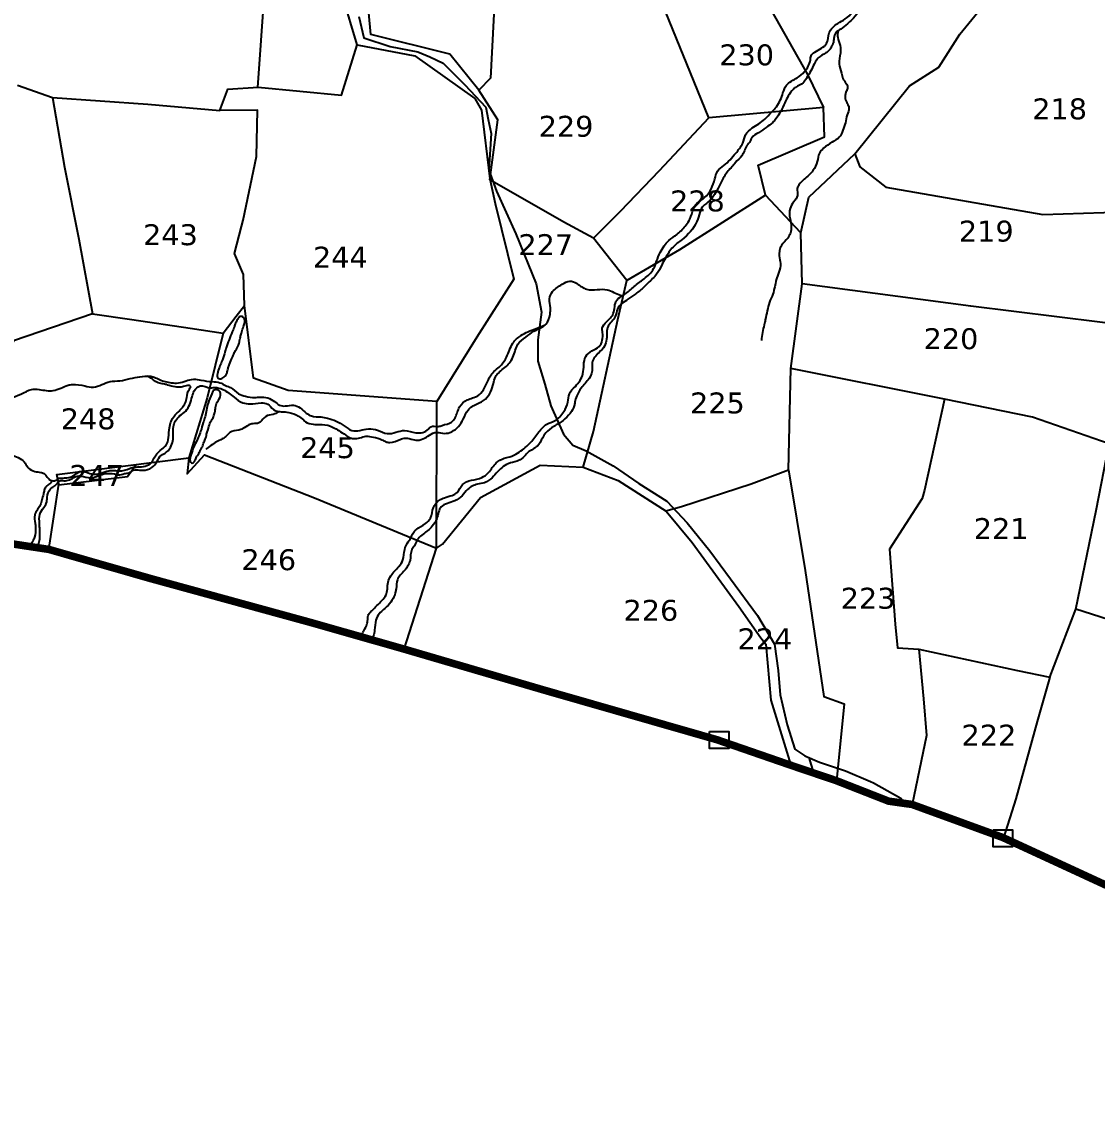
# Model space of a CAD drawing. Header units: inches. Extents: x 749320 to 763590, y 1655511 to 1661473.
# Drawn here: x 756033 to 757169, y 1657532 to 1658690 of the extents above; entities that cross this region are included whole.
import ezdxf
from ezdxf.enums import TextEntityAlignment as Align

# ---------------------------------------------------------------- set-up
doc = ezdxf.new("R2010")
doc.units = ezdxf.units.IN
doc.header["$MEASUREMENT"] = 0
doc.linetypes.add('ACAD_ISO02W100', pattern=[15, 12, -3])
for name, color, linetype in [('PLOT', 7, 'Continuous'), ('PLOT NO', 7, 'Continuous'), ('ROADS', 6, 'Continuous'), ('TANKS-STREAM', 4, 'Continuous'), ('VILLAGE BOUNDRY', 5, 'Continuous'), ('VILLAGE STONES', 240, 'Continuous')]:
    doc.layers.add(name, color=color, linetype=linetype)
doc.styles.get("Standard").update_dxf_attribs({"font": 'verdana_0.ttf'})

msp = doc.modelspace()

# ---------------------------------------------------------------- linework, layer by layer
at = {"layer": 'PLOT'}
for points in [[(756164.7, 1658891), (756187.4, 1658809.4), (756239.1, 1658798.3), (756269.6, 1658767.7), (756290.8, 1658746.8), (756287.5, 1658700), (756283.2, 1658640.2), (756282, 1658620.7)], [(756486.2, 1658821.3), (756553.1, 1658797.4), (756552.1, 1658761), (756534.5, 1658752.5), (756528, 1658630.3), (756515.7, 1658617.5)], [(756637, 1658461.2), (756665.3, 1658489.5), (756706.6, 1658532.6), (756758.8, 1658588.3), (756705.1, 1658720.1), (756684.1, 1658770.7), (756553.1, 1658797.4)], [(756436.8, 1658026.8), (756471.1, 1658133.6), (756477.5, 1658137.8), (756517.5, 1658187.2), (756580.5, 1658221.1), (756626, 1658219), (756636.7, 1658256.9), (756662.5, 1658375.3), (756672.2, 1658416.3), (756637, 1658461.2), (756605.5, 1658477.9), (756527.3, 1658522.9), (756535.8, 1658586.1), (756515.7, 1658617.5), (756485, 1658655.6), (756401.6, 1658676.3), (756392, 1658779.5)], [(756683.9, 1658770.7), (756696.5, 1658770.6), (756702.8, 1658780.8), (756744.5, 1658766.3), (756776.1, 1658708.7), (756819, 1658712.1), (756862.9, 1658634.1), (756880, 1658599.2)], [(756855.9, 1658466.6), (756864.4, 1658504.3), (756913.1, 1658550.3), (756970.8, 1658622.1), (757001.6, 1658641.8), (757024, 1658676.6), (757055.7, 1658715.7), (757126.4, 1658742.2), (757158.7, 1658754.9), (757208.6, 1658753.1), (757246.7, 1658751.8), (757254.5, 1658710.6), (757305, 1658714.7), (757301.5, 1658778.2)], [(756028.3, 1658622.9), (756065.2, 1658609.7), (756166.1, 1658602.7), (756242.2, 1658596.1), (756250.6, 1658618.7), (756282.4, 1658620.7), (756370.6, 1658612.4), (756387.3, 1658665.6), (756372, 1658716.4)], [(756387.3, 1658665.6), (756448.1, 1658653.9), (756511.4, 1658608.7), (756518.6, 1658596.3), (756527.5, 1658523.7), (756533.1, 1658497.7), (756552.8, 1658417.8), (756513.6, 1658356.4), (756471.3, 1658288.5)], [(757300.8, 1658653.2), (757296.1, 1658488), (757262, 1658491), (757251.7, 1658361.8), (757171.9, 1658372.3), (757035.4, 1658389.1), (756857.2, 1658412.7)], [(756065.2, 1658609.7), (756077.9, 1658536.1), (756093.2, 1658460.2), (756107.5, 1658381.1), (756023.9, 1658352.5), (755998.7, 1658296.5)], [(756818.5, 1658506.7), (756811, 1658538.4), (756881.1, 1658568.4), (756880, 1658599.2), (756758.8, 1658588.3)], [(756107.5, 1658381.1), (756149.2, 1658375.1), (756210.7, 1658366.1), (756245.5, 1658360.7), (756259.4, 1658378.7), (756268, 1658389.9), (756267.2, 1658422.6), (756257.7, 1658444.9), (756264.9, 1658473.3), (756266.6, 1658480), (756280.8, 1658547.6), (756281.8, 1658596.5), (756242.2, 1658596.1)], [(757888.4, 1658569.3), (757890.3, 1658549), (757921, 1658520), (757945.5, 1658495.6), (757869.2, 1658456.4), (757845.4, 1658323.4), (757839, 1658281.6), (757864.8, 1658214.5), (757879.9, 1658176.6), (757745.8, 1658093.7), (757732.9, 1658066.5), (757698.8, 1658023.9), (757528.6, 1658024.4), (757457.4, 1658006), (757406.5, 1657986), (757146.5, 1658069), (757168, 1658173.3), (757181.7, 1658243.7), (757100.6, 1658272.1), (757007.9, 1658291.1), (756845.3, 1658323.3)], [(756913.1, 1658550.3), (756918.2, 1658536.4), (756945.8, 1658515.1), (757111.8, 1658486), (757262, 1658491)], [(756713.4, 1658172.8), (756729.8, 1658177.7), (756803.6, 1658201.6), (756843, 1658216.3), (756845.3, 1658323.3), (756857.2, 1658412.7), (756855.9, 1658466.6), (756818.5, 1658506.7), (756727.7, 1658448.8), (756672.2, 1658416.3)], [(756061.3, 1658132.2), (756071.8, 1658201.2), (756069.7, 1658211.3), (756209.4, 1658228.8), (756207.6, 1658212.2), (756225.9, 1658232), (756342.2, 1658186.7), (756435.2, 1658148.4), (756471.1, 1658133.6), (756471.3, 1658288.5), (756314.2, 1658300.3), (756277.6, 1658313), (756268, 1658389.9)], [(756245.5, 1658360.7), (756228.5, 1658292.4), (756209.4, 1658228.8)], [(757007.9, 1658291.1), (756986.5, 1658194.7), (756984, 1658186), (756949.6, 1658132.6), (756955.5, 1658053), (756958.1, 1658028.1), (756980.7, 1658026.9), (757084.9, 1658004.3), (757119, 1657997.1), (757146.5, 1658069)], [(756071.9, 1658200.6), (756144.6, 1658209.3), (756153.7, 1658221.8)], [(756626, 1658219), (756662.8, 1658205.1), (756713.7, 1658172.7), (756741.2, 1658139.4), (756790.5, 1658071.9), (756813.8, 1658038.6), (756819, 1658032), (756824.3, 1657972.9), (756845.5, 1657904)], [(756843, 1658216.3), (756860.6, 1658109.9), (756880.2, 1657976.6), (756901.6, 1657969), (756893.6, 1657887.7)], [(756980.7, 1658026.9), (756985.7, 1657974.2), (756988.9, 1657935.4), (756973.5, 1657862.6)], [(757119, 1657997.1), (757105.7, 1657950.2), (757083, 1657868.4), (757070.2, 1657827.3)]]:
    msp.add_lwpolyline(points, dxfattribs=at)
at = {"layer": 'ROADS'}
for points in [[(756388.9, 1658695.5), (756394.3, 1658672.7), (756422, 1658663.8), (756451.2, 1658658.1), (756463.9, 1658652.8), (756477.9, 1658646.1), (756501, 1658623.2), (756523, 1658599.6), (756525.6, 1658586.4), (756528.6, 1658571.6), (756526.3, 1658532.9), (756534.5, 1658510.9), (756554.7, 1658465.6), (756576.3, 1658412.8), (756581.9, 1658383.1), (756578, 1658353.8), (756578, 1658331.3), (756585.5, 1658306.7), (756591.7, 1658283.8), (756605.2, 1658254), (756615.1, 1658242.4), (756629.1, 1658236.2), (756657.5, 1658220.4), (756684.7, 1658201.8), (756714.2, 1658183.2), (756735.8, 1658160.1), (756759.8, 1658130.5), (756781.7, 1658101.2), (756810.2, 1658062.4), (756828.1, 1658032), (756832.1, 1658004.2), (756834.1, 1657978.4), (756841.5, 1657946.6), (756849.5, 1657921.2), (756860.1, 1657914), (756875.8, 1657907.4), (756903, 1657898.3), (756929.5, 1657886.8), (756932.8, 1657885.4), (756961.5, 1657869.2), (756964.6, 1657863.8)], [(756864.5, 1657912.2), (756869.5, 1657895.9)]]:
    msp.add_lwpolyline(points, dxfattribs=at)
at = {"layer": 'TANKS-STREAM'}
for points in [[(756392.1, 1658039.7), (756393.1, 1658044.2), (756394.5, 1658046.9), (756397.5, 1658052.9), (756398.3, 1658058.1), (756399.3, 1658063.4), (756402.6, 1658067.3), (756413.3, 1658078.3), (756417.7, 1658084), (756419.8, 1658097.4), (756422.7, 1658104.2), (756431.2, 1658114.2), (756435.4, 1658121), (756437.4, 1658132.2), (756441.1, 1658140.3), (756443.6, 1658143.9), (756446.2, 1658149.5), (756449.8, 1658153.3), (756459.2, 1658159.4), (756464.5, 1658165.3), (756467.8, 1658176.4), (756474, 1658184.3), (756479.3, 1658186.8), (756487.4, 1658189.3), (756492.7, 1658192.2), (756498.5, 1658200.7), (756507.9, 1658205.2), (756518.9, 1658208.2), (756525.9, 1658213.4), (756534.1, 1658223.6), (756542.5, 1658228.6), (756548.3, 1658230.1), (756556.7, 1658234), (756569.2, 1658244), (756578.1, 1658254.9), (756587.7, 1658264.6), (756596.2, 1658268.3), (756605.5, 1658277.8), (756609.7, 1658287.7), (756611.4, 1658296.7), (756617.7, 1658304.5), (756625.7, 1658317.8), (756628.7, 1658335.9), (756635.1, 1658341.9), (756642.8, 1658346.5), (756646.5, 1658361.4), (756646.2, 1658366.1), (756650.6, 1658372.8), (756657.8, 1658381.4), (756661.4, 1658395.7), (756668.6, 1658401), (756678.7, 1658409.1), (756689, 1658417.2), (756699.5, 1658427.3), (756702.6, 1658434.2), (756706.3, 1658443.9), (756710.5, 1658451.4), (756714.7, 1658457), (756722.7, 1658463.5), (756725.7, 1658465.7), (756734.9, 1658475.3), (756738.6, 1658481.3), (756742.7, 1658492.1), (756746.2, 1658497.7), (756754.3, 1658504), (756765.2, 1658524), (756768, 1658532), (756774.6, 1658538), (756781.2, 1658544), (756787.1, 1658550.9), (756794.5, 1658561.6), (756797.6, 1658570.2), (756804.7, 1658577.6), (756817.8, 1658586.8), (756824.9, 1658594.3), (756830.2, 1658600), (756837.1, 1658614.7), (756840.7, 1658622.7), (756852.2, 1658630.7), (756859.6, 1658637), (756866, 1658649.5), (756866.7, 1658653.8), (756870.7, 1658657.9), (756877.8, 1658661.8), (756883.1, 1658666.9), (756885.9, 1658678), (756895.2, 1658688.2), (756902.8, 1658692.9), (756910.1, 1658700.4), (756918.4, 1658722.3), (756931.5, 1658730.3), (756942.5, 1658735.8), (756949.8, 1658743.2), (756954.8, 1658754.1), (756955.2, 1658763.6), (756959.2, 1658773.4), (756968.6, 1658781.9), (756972.2, 1658790.9), (756973.2, 1658795.7), (756978.2, 1658803), (756985.6, 1658812.3), (756990, 1658822.6), (756992.1, 1658825.3), (756999.7, 1658830.1), (757012.3, 1658834.4), (757023.3, 1658843.7), (757032.4, 1658851), (757042.7, 1658852.7), (757050.1, 1658852.9), (757064, 1658849.1), (757074.1, 1658847.8), (757083.7, 1658848.2), (757094.7, 1658849.5), (757103.8, 1658847.9), (757113, 1658843.7), (757117.6, 1658842.2), (757122.9, 1658843.2), (757139.5, 1658843.1), (757156.7, 1658838.5), (757164.9, 1658834.9), (757175.6, 1658836.3), (757187.1, 1658834.2), (757198, 1658830.7), (757206.3, 1658827), (757210.9, 1658823.2), (757214.6, 1658817.5), (757223.9, 1658809.9), (757237.4, 1658805), (757253.5, 1658802.6), (757264.7, 1658802.9), (757276.5, 1658798.3), (757290.4, 1658797.6), (757297.1, 1658800.2), (757304.9, 1658801.4), (757314.2, 1658806.1), (757318.4, 1658806.8), (757324.2, 1658807), (757341.3, 1658812.1), (757350.1, 1658815.2), (757358.7, 1658814.7), (757370.8, 1658810.3), (757381.7, 1658807.2), (757391.6, 1658808.4), (757398.4, 1658813.8), (757406.2, 1658818.9), (757415.2, 1658825.6), (757423.1, 1658830.4), (757433.2, 1658837.9), (757438.3, 1658850), (757450.2, 1658868.7), (757457.7, 1658871.2), (757467.8, 1658882.9), (757469, 1658891.2), (757475.4, 1658903.3), (757485.6, 1658914.2), (757496, 1658926.7), (757503.7, 1658948.1), (757512.2, 1658957.7), (757522.4, 1658965.5), (757532.7, 1658983.6), (757540, 1659002.6), (757547.1, 1659028.7), (757555.8, 1659040.1), (757566.2, 1659050), (757577, 1659063.1), (757585.8, 1659084.6), (757587.2, 1659093.8), (757591.8, 1659101.7), (757596.2, 1659107.1), (757603, 1659111.7), (757611.8, 1659115.4), (757622, 1659118.3), (757632.1, 1659124.9), (757643.7, 1659138.6), (757652.7, 1659147.2), (757661.7, 1659150.4), (757673.2, 1659152.5), (757685, 1659153.3), (757700.2, 1659160), (757708.1, 1659162.4), (757717.3, 1659162.3), (757730.5, 1659162.3), (757743, 1659166.9), (757754.4, 1659171.3), (757759.5, 1659176.5), (757767.2, 1659182.4), (757779.7, 1659193.4), (757789, 1659197.9), (757800.2, 1659199.7), (757816.6, 1659204.3), (757833.2, 1659214.6), (757836.2, 1659218.3), (757854, 1659235.4), (757869.7, 1659241.1), (757879.8, 1659241.9), (757894.4, 1659245.2), (757901.1, 1659249.3), (757908.3, 1659255.1), (757918.2, 1659267.8), (757928.9, 1659273), (757939.8, 1659275), (757952.7, 1659277.5), (757971.5, 1659286.7), (757978, 1659293.3), (757982.2, 1659300.2), (757989.1, 1659306.1), (758009.7, 1659310.9), (758014.4, 1659312.2), (758019.2, 1659315), (758022.8, 1659320.6), (758023.8, 1659325.4), (758025, 1659327.8), (758030.1, 1659332.3), (758030.7, 1659336), (758022.3, 1659339.7), (758014.6, 1659346.6), (758004.9, 1659354), (757993.8, 1659357.7), (757983.6, 1659357.6), (757969.1, 1659356), (757955.2, 1659364), (757942.9, 1659375.1), (757934.4, 1659382.2), (757923.5, 1659385.6), (757911.2, 1659386.7), (757900.9, 1659388.2), (757892.8, 1659392.9), (757885.5, 1659399.3), (757876.5, 1659404.8), (757869.1, 1659406.8), (757862.3, 1659414.1), (757855.2, 1659421.3), (757849.7, 1659424), (757841.3, 1659427), (757832.8, 1659438), (757828.9, 1659448.5), (757823.3, 1659470.2), (757818.5, 1659478.7), (757813.6, 1659482.7), (757809.5, 1659493.3), (757806.8, 1659504.5), (757801.1, 1659513.7), (757800.1, 1659519.5), (757799.4, 1659531), (757797.6, 1659538), (757793.1, 1659546.8), (757796.3, 1659560.6), (757807.9, 1659579.6), (757813.8, 1659595), (757819.8, 1659607.6), (757821, 1659613.2), (757829.1, 1659621.6), (757839, 1659628), (757846.2, 1659639.3), (757850.7, 1659642.4), (757859.4, 1659644.8), (757864.7, 1659648.8), (757871.1, 1659658.5), (757875.5, 1659670.3), (757879.3, 1659673.9), (757887.1, 1659678.1), (757893.8, 1659679.1), (757899.4, 1659681.9), (757902.8, 1659686.2), (757904.4, 1659688.8), (757908.8, 1659690.4), (757915.7, 1659689.5), (757920.7, 1659688.7), (757932.9, 1659681.9), (757937.7, 1659677.7), (757941.3, 1659673.3), (757944.6, 1659667.8), (757949, 1659660.7), (757954.1, 1659656.4), (757964.8, 1659651.9), (757969.1, 1659648.7), (757974.1, 1659645.1), (757977.5, 1659640.1), (757982.9, 1659634.3), (757987.4, 1659632.3), (757997.9, 1659632), (758004, 1659630.7), (758010, 1659630.2), (758013.9, 1659630.3), (758016.7, 1659628.2)], [(758068.7, 1659591.3), (758063.2, 1659591.7), (758056.4, 1659594.9), (758040.8, 1659597.3), (758028.7, 1659598.5), (758007.8, 1659609.1), (757992.6, 1659613.1), (757987.3, 1659618.6), (757982.6, 1659623.3), (757980.8, 1659626.4), (757971.5, 1659632.3), (757966.6, 1659640.3), (757959.5, 1659645.9), (757950.8, 1659649.7), (757944.2, 1659652.7), (757934.2, 1659664.4), (757928, 1659668.3), (757920.3, 1659673.2), (757917.1, 1659674.8), (757913.2, 1659675.6), (757910.6, 1659675.6), (757906.7, 1659675.5), (757904.6, 1659674.6), (757901.2, 1659673.9), (757893.9, 1659670.3), (757888.6, 1659665.7), (757884.6, 1659660), (757880.4, 1659652.4), (757875.7, 1659646.4), (757868.9, 1659640.7), (757861.7, 1659637.1), (757854.7, 1659630.3), (757851.1, 1659624.5), (757843.6, 1659618.9), (757838.4, 1659615.7), (757834.8, 1659612.4), (757831, 1659607.1), (757827.4, 1659599.8), (757826.5, 1659595.9), (757820.9, 1659584.9), (757815.4, 1659574.5), (757808.1, 1659562.8), (757805, 1659554.6), (757806.1, 1659546.5), (757808.3, 1659540.8), (757809.4, 1659532.3), (757808.6, 1659520.5), (757814.8, 1659507.9), (757819.7, 1659491.9), (757822.3, 1659485.6), (757827.3, 1659479.7), (757832, 1659473.1), (757835, 1659462.4), (757837.2, 1659449.2), (757840.4, 1659439.8), (757852.5, 1659430.7), (757861, 1659427.3), (757863.9, 1659425), (757871.7, 1659419), (757876.9, 1659412.2), (757885, 1659408.4), (757891.7, 1659407.4), (757899, 1659399.2), (757909.5, 1659395.3), (757917.8, 1659393.8), (757921.6, 1659393.1), (757928.5, 1659392.7), (757937.8, 1659389.6), (757944.5, 1659385.6), (757949, 1659382.4), (757954.2, 1659379.1), (757959.9, 1659373), (757970.8, 1659368.4), (757977.7, 1659366), (757985.6, 1659365.9), (757989.8, 1659366.5), (757996.9, 1659365.5), (758007.6, 1659361.6), (758023.2, 1659352), (758029.8, 1659348), (758037.3, 1659341.4), (758042.6, 1659340.2), (758045.4, 1659337), (758043.6, 1659330.6), (758039, 1659327.6), (758036.3, 1659324.3), (758033.1, 1659318), (758028.2, 1659310.2), (758018.8, 1659304.1), (758014.9, 1659302.3), (758008, 1659301), (758000.3, 1659300.6), (757996.5, 1659299), (757986.8, 1659289.6), (757980.3, 1659281.7), (757974.3, 1659277.5), (757969.3, 1659274.5), (757960.4, 1659269.3), (757953.2, 1659267.3), (757947.1, 1659266.9), (757940.5, 1659266.8), (757935.8, 1659265.5), (757930.7, 1659262.8), (757920.4, 1659251.8), (757914.4, 1659245.9), (757906.7, 1659240.1), (757883.7, 1659235.5), (757873.7, 1659233.7), (757865.8, 1659231.3), (757854.4, 1659224.3), (757847.3, 1659215.6), (757840.2, 1659208.6), (757836.6, 1659205.8), (757822.9, 1659197.2), (757799, 1659191.2), (757790, 1659189.4), (757784.5, 1659185.9), (757770.2, 1659174.8), (757759.1, 1659165.4), (757752.9, 1659162.5), (757741.4, 1659157.2), (757732.1, 1659154.7), (757721.3, 1659154.9), (757708.7, 1659154.3), (757700.7, 1659151.1), (757693.9, 1659147.2), (757686.3, 1659145.1), (757676.9, 1659143), (757664.4, 1659140.4), (757651.8, 1659133.3), (757641.7, 1659120.7), (757635.2, 1659114.1), (757625, 1659109), (757609.3, 1659104), (757600.8, 1659098.3), (757594.6, 1659085.6), (757585.2, 1659059), (757575.5, 1659046.3), (757566.1, 1659037.6), (757564.2, 1659036), (757558.3, 1659027.8), (757553.6, 1659018.7), (757550.9, 1659004.9), (757549, 1658995.5), (757544.7, 1658983.2), (757538, 1658970.8), (757528.6, 1658958.6), (757521.7, 1658951.1), (757518.5, 1658947.8), (757515.7, 1658943.5), (757505.5, 1658922), (757502.6, 1658915.4), (757491.8, 1658904.1), (757482.5, 1658892.7), (757476.8, 1658879.7), (757474.6, 1658874.6), (757472, 1658870.8), (757464.8, 1658864.2), (757460.3, 1658860.6), (757455.3, 1658857.2), (757451.9, 1658854.1), (757446.4, 1658843.6), (757443.2, 1658835.3), (757439.8, 1658830), (757434.8, 1658825.4), (757428.4, 1658821.7), (757415.5, 1658809.3), (757412.7, 1658805.5), (757404.4, 1658800.8), (757394.3, 1658798.2), (757384.3, 1658797.9), (757380.9, 1658798.3), (757374.5, 1658800.3), (757371.5, 1658800.7), (757367.2, 1658801.8), (757360.6, 1658804.2), (757353.4, 1658805.1), (757346.4, 1658804.4), (757340.4, 1658803.2), (757331.1, 1658800.3), (757320.9, 1658799.1), (757311.7, 1658797.4), (757306.6, 1658794.9), (757298.9, 1658791.5), (757288.9, 1658788.4), (757279.1, 1658787.5), (757268.3, 1658791.4), (757262.6, 1658794.1), (757250.2, 1658795.1), (757243.8, 1658794), (757228.8, 1658797.8), (757221.5, 1658800.3), (757216.6, 1658802.6), (757210.9, 1658813.2), (757206.9, 1658819), (757199.9, 1658822.2), (757194.4, 1658824.1), (757180.7, 1658827.7), (757177.1, 1658828.3), (757171.2, 1658828.4), (757164, 1658827.9), (757158.3, 1658827.9), (757130.6, 1658835.8), (757117.7, 1658834.4), (757110.6, 1658835.8), (757106.7, 1658837.4), (757096.2, 1658841.3), (757089.7, 1658842), (757069.2, 1658839.6), (757058.7, 1658841.8), (757051.7, 1658844.5), (757044.1, 1658844.3), (757037.3, 1658842.3), (757034, 1658841), (757027.4, 1658838.7), (757021.7, 1658833.8), (757016.5, 1658829), (757009.1, 1658824.8), (757000.7, 1658821.1), (756993.2, 1658811.6), (756988.5, 1658803.6), (756981.1, 1658797), (756978.1, 1658791.5), (756975.7, 1658785.5), (756974.4, 1658781.8), (756969.5, 1658776.4), (756964.1, 1658769.8), (756960.7, 1658757.4), (756957.9, 1658746), (756952.7, 1658735.4), (756947.5, 1658731.4), (756938.5, 1658726.9), (756929, 1658720.7), (756924, 1658715.8), (756920.5, 1658708.3), (756916.4, 1658700), (756909.8, 1658691.8), (756905.2, 1658687.7), (756898.3, 1658682.2), (756895.3, 1658680.3), (756893, 1658678.4), (756890.8, 1658672.2), (756890.3, 1658667.7), (756888.1, 1658662.9), (756885.7, 1658659.4), (756882.4, 1658656.9), (756874.4, 1658651.8), (756870.7, 1658646.6), (756867.5, 1658639.7), (756863.6, 1658632.9), (756861.2, 1658629), (756858.3, 1658625.3), (756850.4, 1658620.5), (756847.7, 1658618.3), (756839, 1658604.2), (756834.7, 1658595.1), (756829.7, 1658587.2), (756826.2, 1658583.4), (756819.2, 1658578.2), (756811.2, 1658572.6), (756804.1, 1658567.3), (756802.4, 1658563.5), (756799, 1658559), (756793.6, 1658548.2), (756786.8, 1658541.1), (756785.3, 1658539.1), (756781.1, 1658534.5), (756774, 1658524.6), (756757.2, 1658498.7), (756753.1, 1658495.4), (756749.2, 1658488.1), (756746.1, 1658478.9), (756730.2, 1658459.5), (756721, 1658451.8), (756712.9, 1658440.1), (756709, 1658432.7), (756703.6, 1658423.2), (756694.7, 1658413.9), (756690.5, 1658409.7), (756681.5, 1658402.4), (756673.3, 1658396.5), (756662.1, 1658386.1), (756659.9, 1658378.3), (756652.3, 1658368), (756650.7, 1658354.4), (756648.5, 1658346.9), (756642.7, 1658340.3), (756635.6, 1658329.5), (756635.6, 1658323.8), (756632.2, 1658312.9), (756623.9, 1658302.6), (756619.2, 1658294.4), (756617.2, 1658287.7), (756616.5, 1658283.9), (756612.1, 1658276), (756604.7, 1658268.3), (756595, 1658262.2), (756586.5, 1658255.3), (756582.9, 1658249.7), (756577.6, 1658241.4), (756567.5, 1658234.6), (756562.2, 1658228.9), (756556.1, 1658225.6), (756546.7, 1658222.7), (756539.9, 1658218.5), (756535.6, 1658214.2), (756529.7, 1658208), (756521.7, 1658202.6), (756514.2, 1658201.1), (756503.9, 1658195.6), (756498, 1658188.9), (756490.3, 1658183.5), (756476, 1658177.2), (756471.2, 1658164.7), (756466.4, 1658156.6), (756456.9, 1658148.4), (756451.6, 1658143.5), (756450.6, 1658142), (756447.7, 1658136.1), (756445, 1658132.1), (756443, 1658120.5), (756437.2, 1658109.9), (756429.7, 1658100.1), (756428.3, 1658090.4), (756428, 1658088.6), (756419.8, 1658072.9), (756410.6, 1658064.3), (756407, 1658057.4), (756405.6, 1658046.9), (756404.1, 1658040.4), (756402.2, 1658037.1), (756402, 1658036.7)], [(756895.3, 1658680.4), (756894.9, 1658673.3), (756897.5, 1658664.6), (756897.8, 1658656.8), (756896.4, 1658645.2), (756898.9, 1658635.6), (756900.4, 1658630), (756905.4, 1658619.5), (756903.6, 1658615.3), (756902.8, 1658608.8), (756905.1, 1658603.3), (756906.8, 1658598.6), (756904.8, 1658591.5), (756903, 1658583.1), (756900.4, 1658575.2), (756896.6, 1658567.8), (756888.9, 1658562.6), (756880, 1658556.1), (756875.5, 1658551.1), (756873.3, 1658542.1), (756868.8, 1658532.6), (756859.5, 1658523.4), (756854, 1658517.5), (756852.2, 1658513.7), (756852.4, 1658506.1), (756848.5, 1658499.4), (756844.5, 1658492.6), (756844.5, 1658481.7), (756845.8, 1658473.8), (756844.9, 1658466.5), (756842.2, 1658461.3), (756835.4, 1658453.3), (756833.5, 1658448.2), (756833.1, 1658442.5), (756834.5, 1658434.3), (756832.6, 1658425.2), (756829.9, 1658417.1), (756828.3, 1658409.6), (756826.4, 1658401.9), (756822.8, 1658393.4), (756820.5, 1658384.4), (756818.4, 1658374.8), (756817.2, 1658369.6), (756815.3, 1658361.4), (756814.3, 1658353)], [(756047.8, 1658134.3), (756051.3, 1658140.3), (756051.9, 1658146.4), (756051.7, 1658154.9), (756051.5, 1658159.7), (756051.8, 1658169.1), (756056, 1658176.5), (756058.7, 1658180.8), (756059.6, 1658187.2), (756063.1, 1658196.1), (756066.7, 1658198.7), (756070.7, 1658202.4), (756073.1, 1658204.6), (756077.6, 1658204.8), (756083.3, 1658205.7), (756089.2, 1658208.9), (756093.3, 1658209.8), (756102.8, 1658208.1), (756110.3, 1658208.8), (756115.9, 1658210.9), (756123.4, 1658212.5), (756133.3, 1658211.3), (756134.8, 1658210.9), (756141.3, 1658212.3), (756146.1, 1658213.2), (756151, 1658215.9), (756157.1, 1658216), (756163.1, 1658216), (756172.1, 1658220.2), (756175.8, 1658225.4), (756180.1, 1658231.5), (756185.5, 1658234.8), (756189, 1658238.5), (756192.9, 1658252.4), (756193, 1658262.1), (756199.6, 1658273.2), (756206, 1658278.4), (756212.8, 1658293.6), (756215.1, 1658299.8), (756221.1, 1658304.9), (756226.6, 1658304.3), (756230.4, 1658303), (756236.7, 1658303.3), (756245.3, 1658301.2), (756257.2, 1658293), (756266.2, 1658287.2), (756273.8, 1658286), (756285.7, 1658287), (756292.7, 1658285.7), (756298.7, 1658280.1), (756301.3, 1658278.6), (756307, 1658277.7), (756315, 1658276.9), (756325, 1658273.1), (756330.3, 1658269.1), (756332.5, 1658267.1), (756340.7, 1658264.5), (756344.2, 1658264.1), (756350.1, 1658264.2), (756361.9, 1658261.1), (756367.7, 1658257.7), (756375.1, 1658253.1), (756378.9, 1658250.4), (756383.3, 1658249.3), (756390.1, 1658250.1), (756396.4, 1658251.8), (756404.3, 1658250.8), (756413.4, 1658248.1), (756417.4, 1658246), (756421.8, 1658245.3), (756432.6, 1658248.4), (756438.4, 1658249.9), (756446, 1658248.2), (756452.6, 1658247.8), (756460.3, 1658250.8), (756467.1, 1658255), (756471.3, 1658255.8), (756479.2, 1658254.8), (756487.1, 1658256.6), (756499.3, 1658269.9), (756504.3, 1658279.5), (756513.8, 1658286), (756522.6, 1658291.1), (756531.1, 1658307.6), (756533.2, 1658314.5), (756543.3, 1658324.5), (756547.7, 1658329), (756551.7, 1658335.3), (756557.1, 1658349), (756565.3, 1658356.4), (756574, 1658362.8), (756586.4, 1658370.1), (756591, 1658380.7), (756591.3, 1658387.6), (756590.3, 1658396.9), (756593.7, 1658404.7), (756603.8, 1658412.4), (756611.7, 1658415.8), (756619.5, 1658413.1), (756629.5, 1658407.1), (756640.9, 1658406.8), (756651.4, 1658406.6), (756665.5, 1658400.9), (756668.4, 1658400.2)], [(756255.2, 1658362.1), (756257.4, 1658367.7), (756258.7, 1658371.4), (756260.7, 1658375.2), (756262.6, 1658377.9), (756264.8, 1658378.4), (756267.4, 1658376.7), (756268.4, 1658371.9), (756267.1, 1658367.7), (756265.3, 1658362.3), (756264.5, 1658359.5), (756263.5, 1658355.3), (756263, 1658352.6), (756261.9, 1658348.1), (756258.7, 1658342.5), (756256.8, 1658338.6), (756254.5, 1658333.3), (756251.5, 1658326), (756250.6, 1658322.4), (756249.9, 1658319.7), (756248.7, 1658316.7), (756246.4, 1658314.4), (756241.9, 1658312.3), (756239.3, 1658315), (756239.5, 1658317.9), (756241.6, 1658324.7), (756243.9, 1658330.3), (756246.9, 1658338.8), (756248.8, 1658345.3), (756255.2, 1658362.1)], [(756014, 1658289.3), (756037.7, 1658299.1), (756043, 1658301.3), (756051.1, 1658301.2), (756066, 1658300.1), (756081.8, 1658305.7), (756086.3, 1658306.6), (756099.4, 1658304.9), (756108.5, 1658303.8), (756126.1, 1658309.5), (756136.4, 1658310.4), (756147.2, 1658312.7), (756157.7, 1658314.7), (756167.7, 1658315.3), (756172.8, 1658314.2), (756178.4, 1658311.7), (756190.8, 1658308.3), (756198.3, 1658308.2), (756214.3, 1658312), (756222.1, 1658311.1), (756233.8, 1658309.5), (756242.2, 1658308.4), (756248.2, 1658305.4), (756253.2, 1658303.2), (756261.8, 1658296.7), (756269.2, 1658294), (756279.2, 1658292.8), (756284.3, 1658293.2), (756292.7, 1658292.3), (756299.9, 1658288.4), (756305.2, 1658284.6), (756311.3, 1658283.8), (756319.9, 1658284.5), (756326.9, 1658281.8), (756333.4, 1658276.3), (756338.8, 1658273.2), (756348.7, 1658272.2), (756355.8, 1658270.9), (756373.5, 1658262.9), (756381.7, 1658257.8), (756399, 1658259.6), (756408.8, 1658258.2), (756419, 1658254.6), (756437.2, 1658257.9), (756449.2, 1658255.5), (756462.6, 1658259.3), (756465, 1658261.8), (756472.7, 1658262.1), (756477, 1658263.3), (756486.9, 1658266.7), (756493, 1658276.9), (756495.4, 1658282.7), (756503.4, 1658290.1), (756514.7, 1658294.6), (756520.6, 1658300.7), (756529.3, 1658317.6), (756539.7, 1658327.4), (756544.9, 1658335.3), (756551.8, 1658350.2), (756560.2, 1658358.2), (756575.5, 1658365.4), (756585.9, 1658369.5)], [(756070.5, 1658207.4), (756078, 1658207.7), (756087, 1658209.9), (756094.1, 1658214.4), (756108.4, 1658211.6), (756124.6, 1658215.3), (756130.2, 1658215.6), (756138.5, 1658215.2), (756149.5, 1658218.7), (756155.3, 1658219.3), (756169.6, 1658223.8), (756172.7, 1658229.1), (756179.1, 1658236.8), (756184.9, 1658241.8), (756188.8, 1658260.7), (756194, 1658273.3), (756201.9, 1658281.4), (756207.3, 1658292.8), (756209.9, 1658301.7), (756211.2, 1658304.5), (756209.5, 1658305.3), (756203.8, 1658304.2), (756198.8, 1658303.6), (756190.9, 1658304.8), (756185.9, 1658306.3), (756181.1, 1658307.3), (756175.4, 1658308.9), (756170.4, 1658312.5), (756165.8, 1658315.4)], [(756235.1, 1658300.2), (756239, 1658301), (756242.3, 1658298.8), (756241.4, 1658291.3), (756238.6, 1658286.5), (756237.4, 1658280.8), (756236.5, 1658275.8), (756234.9, 1658271.4), (756231.6, 1658265.4), (756229.6, 1658258.9), (756228.4, 1658255.1), (756227.8, 1658252.6), (756227.1, 1658250), (756226.2, 1658247.6), (756224.3, 1658243.2), (756223.6, 1658240.7), (756222.7, 1658239.1), (756220.9, 1658235.6), (756218.4, 1658231.4), (756217.9, 1658230.8), (756216.2, 1658227), (756214.7, 1658224.5), (756212.8, 1658223.4), (756210.5, 1658226.6), (756211.2, 1658230.8), (756213.7, 1658238.6), (756216.1, 1658243.8), (756221.8, 1658257), (756224.5, 1658266.3), (756226.4, 1658272.3), (756229.7, 1658286.7), (756233.7, 1658296.7), (756235.1, 1658300.2)], [(756304.4, 1658277.9), (756300.3, 1658275.3), (756292.4, 1658273.6), (756286, 1658268.1), (756283.1, 1658265.8), (756277, 1658265), (756272.8, 1658263.7), (756266.3, 1658259.9), (756262.2, 1658258.3), (756252.5, 1658255.8), (756248.4, 1658251.5), (756244.4, 1658248.9), (756238.6, 1658245.9), (756227.1, 1658237.8)], [(755979.5, 1658271.5), (755989.5, 1658262.1), (755995, 1658259.5), (756001.4, 1658251.2), (756003.9, 1658248.3), (756008.9, 1658246.5), (756011.7, 1658243.7), (756017.4, 1658234.9), (756030.8, 1658228.3), (756036.3, 1658223.2), (756039.8, 1658218.1), (756046.6, 1658214.6), (756052.8, 1658213.6), (756056.3, 1658212.3), (756059.6, 1658208.7), (756061.9, 1658206.2), (756067.2, 1658204.8), (756070.7, 1658206.3)], [(756065.4, 1658204.8), (756062.1, 1658201.5), (756058.5, 1658198.7), (756056.6, 1658194.9), (756055.6, 1658190.7), (756054, 1658184.4), (756052.3, 1658178.9), (756049.4, 1658174.2), (756046.6, 1658168.6), (756046.9, 1658159.6), (756047.4, 1658152.5), (756045.4, 1658143), (756043.2, 1658138.4), (756041.8, 1658135.2)]]:
    msp.add_spline(points, degree=3, dxfattribs=at)
at = {"layer": 'VILLAGE BOUNDRY', "linetype": 'ACAD_ISO02W100', "ltscale": 2, "const_width": 8}
msp.add_lwpolyline([(758072.3, 1657502), (758018.7, 1657552.6), (757944.9, 1657574.5), (757816.2, 1657581.5), (757751.3, 1657620.9), (757596.4, 1657666.3), (757428.1, 1657701.4), (757387.6, 1657698.1), (757308.5, 1657707.9), (757267.2, 1657746.4), (757245.8, 1657773.7), (757181.9, 1657775.7), (757069.3, 1657827.7), (756973.5, 1657862.6), (756948.7, 1657866.1), (756893.6, 1657887.7), (756845.5, 1657904), (756767.4, 1657931), (756585.6, 1657983.2), (756436.8, 1658026.8), (756339.7, 1658054.5), (756168.8, 1658101.4), (756061.3, 1658132.2), (756016.3, 1658139)], dxfattribs=at)
at = {"layer": 'VILLAGE STONES'}
for points in [[(756759.5, 1657939.6), (756779.7, 1657939.6), (756779.7, 1657921.6), (756759.5, 1657921.6), (756759.5, 1657939.6)], [(757059.3, 1657835.9), (757079.5, 1657835.9), (757079.5, 1657817.9), (757059.3, 1657817.9), (757059.3, 1657835.9)]]:
    msp.add_lwpolyline(points, dxfattribs=at)

# ---------------------------------------------------------------- texts
at = {"layer": 'PLOT NO'}
for s, p in [('230', (756798.7, 1658654.9)), ('218', (757129.4, 1658597.8)), ('229', (756607.9, 1658579.4)), ('228', (756746.7, 1658500.5)), ('243', (756189.9, 1658464.8)), ('219', (757051.9, 1658468.6)), ('227', (756586.4, 1658454.3)), ('244', (756369.4, 1658441.1)), ('220', (757014.6, 1658354.9)), ('225', (756767.8, 1658287)), ('248', (756102.9, 1658270.2)), ('245', (756355.8, 1658239.7)), ('247', (756111.9, 1658210.4)), ('221', (757067.6, 1658154.2)), ('246', (756293.7, 1658121.3)), ('223', (756927, 1658080.6)), ('226', (756697.5, 1658067.8)), ('224', (756818, 1658037.7)), ('222', (757054.7, 1657935.9))]:
    msp.add_text(s, height=22.09, rotation=359.9861, dxfattribs=at).set_placement(p, align=Align.MIDDLE_CENTER)

doc.saveas('drawing.dxf')
